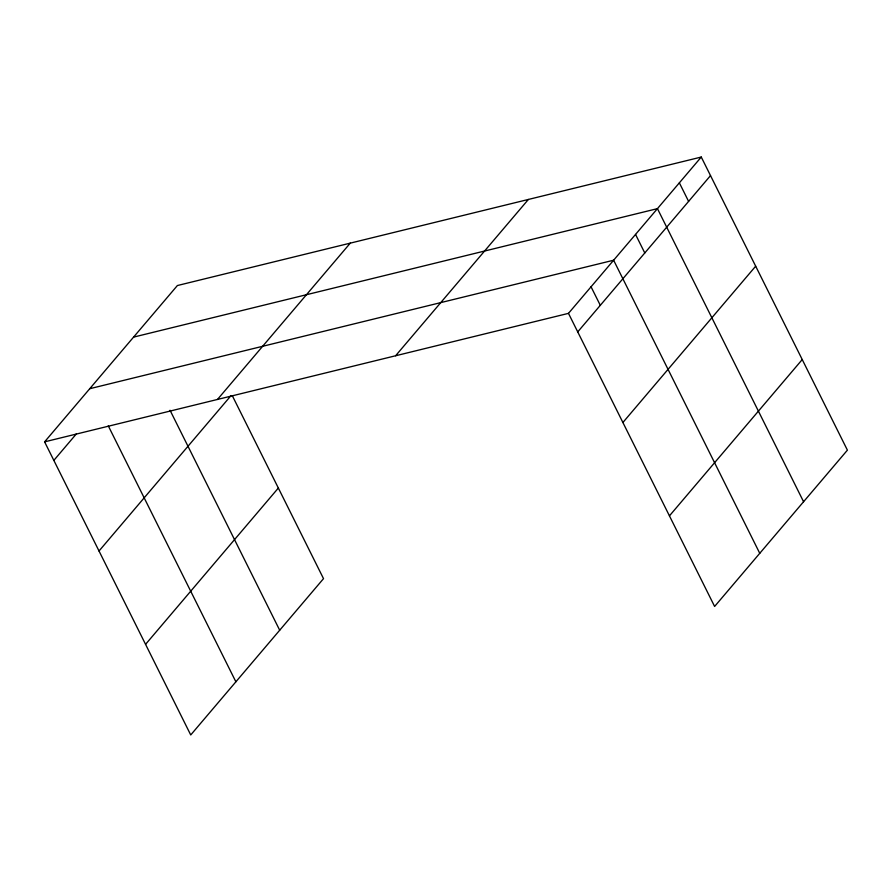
<?xml version="1.0" encoding="UTF-8"?>
<svg xmlns="http://www.w3.org/2000/svg" width="892" height="892" viewBox="0 0 892 892"><rect width="100%" height="100%" fill="white"/><g stroke="black" fill="none" stroke-linecap="round" stroke-linejoin="round"><path stroke-width="1.34" d="M232.422 395.937L323.517 578.64L190.732 734.952L44.6 441.852L177.385 285.54L701.268 157.048L847.4 450.148L714.615 606.46L568.483 313.36L701.268 157.048M53.843 460.395L76.422 433.824M217.481 399.449L350.266 243.137M99.023 551L230.928 395.713M145.563 644.347L278.349 488.035M395.602 355.763L528.387 199.451M577.726 331.902L710.511 175.601M622.895 422.507L755.68 266.195M669.446 515.855L802.231 359.554M133.566 337.12L657.449 208.639L803.581 501.739M89.746 388.7L613.629 260.219L759.761 553.319M44.6 441.852L568.483 313.36M679.358 182.838L688.602 201.391M635.539 234.429L644.782 252.971M591.05 286.789L600.305 305.332M170.037 410.275L279.698 630.22M108.278 425.863L235.878 681.8"/></g></svg>
